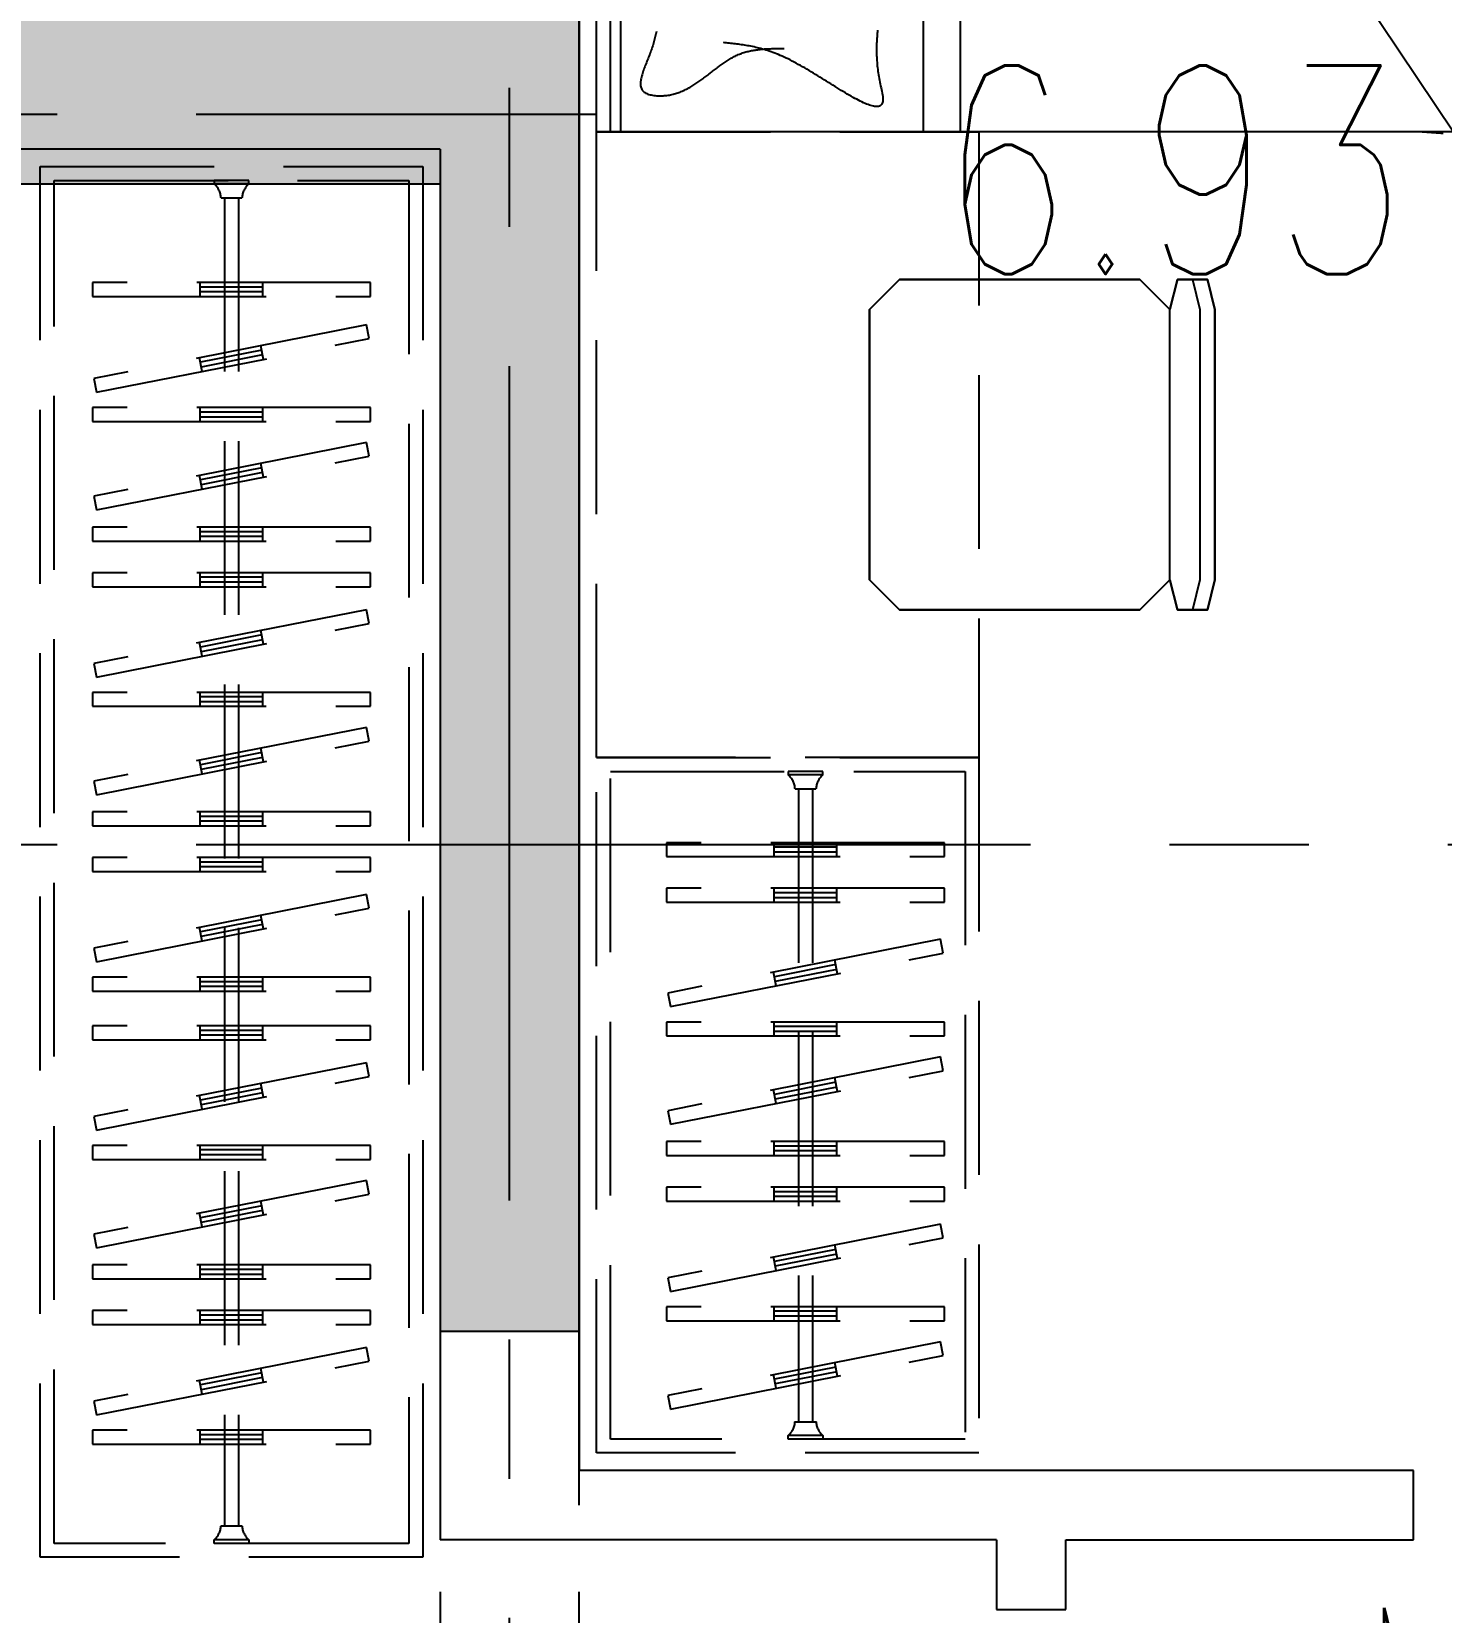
# Model space of a CAD drawing. Header units: millimetres. Extents: x -187744 to 2148, y -49419 to 6550.
# Drawn here: x -31880 to -29852, y -10666 to -8393 of the extents above; entities that cross this region are included whole.
import ezdxf
from ezdxf.enums import TextEntityAlignment as Align

# ---------------------------------------------------------------- set-up
doc = ezdxf.new("R2010")
doc.units = ezdxf.units.MM
doc.header["$LTSCALE"] = 1000
doc.header["$MEASUREMENT"] = 0
doc.set_wipeout_variables(frame=1)
for name, pattern in [('B1户型$0$DASH', [0.35, 0.25, -0.1]), ('B1户型$0$HIDDEN2', [0.1875, 0.125, -0.0625]), ('B1户型$0$M-HIDDEN', [1.875, 1.25, -0.625]), ('DASHED2', [0.375, 0.25, -0.125]), ('M-CENTER', [1.8, 1.2, -0.2, 0.2, -0.2])]:
    doc.linetypes.add(name, pattern=pattern)
for name, color, linetype in [('0w-梁1', 4, 'DASHED2'), ('1#f35层以上墙柱-col_建筑$0$1#f35层以上墙柱-col$0$Col_1#_2F$0$0q-柱0', 3, 'Continuous'), ('1#f35层以上墙柱-col_建筑$0$1#f35层以上墙柱-col$0$Col_1#_2F$0$0q-柱填充', 251, 'Continuous'), ('A-AXIS', 150, 'Continuous'), ('AXIS_TEXT', 50, 'Continuous'), ('B1户型$0$FF-FURN', 51, 'Continuous'), ('B1户型$0$FURNITURE', 9, 'B1户型$0$DASH'), ('B1户型$0$WALL', 2, 'Continuous'), ('DOTE', 138, 'M-CENTER'), ('PUB_TEXT', 7, 'Continuous'), ('WALL', 160, 'Continuous'), ('WIND-IDEN', 150, 'Continuous')]:
    doc.layers.add(name, color=color, linetype=linetype)
doc.styles.add('_SIMPLEX', font='SIMPLEX', dxfattribs={"width": 0.8, "bigfont": 'hztxt'})
doc.styles.add('_TCH_WINDOW', font='SIMPLEX', dxfattribs={"bigfont": 'GBCBIG'})
doc.styles.add('COMPLEX', font='COMPLEX')

# ---------------------------------------------------------------- blocks, each defined once
blk = doc.blocks.new('QBLOCK2019073115112111')
at = {"layer": 'DOTE'}
for p, q in [((-2492.1, -4386.9), (-2492.1, 4572.4)), ((-6542.9, 2575.1), (6625.8, 2575.1)), ((-6542.9, 1525.1), (6625.8, 1525.1))]:
    blk.add_line(p, q, dxfattribs=at)
at = {"layer": 'AXIS_TEXT', "style": 'COMPLEX', "width": 1.041667}
for p, p2 in [((-5892.1, 5527.8), (-5692.1, 5527.8)), ((-5892.1, 5527.8), (-5692.1, 5527.8)), ((-5192.1, 5527.8), (-4992.1, 5527.8)), ((-5192.1, 5527.8), (-4992.1, 5527.8)), ((-3492.1, 5527.8), (-3292.1, 5527.8)), ((-3492.1, 5527.8), (-3292.1, 5527.8)), ((-2592.1, 5527.8), (-2392.1, 5527.8)), ((-2592.1, 5527.8), (-2392.1, 5527.8)), ((-192.1, 5527.8), (7.9, 5527.8)), ((-192.1, 5527.8), (7.9, 5527.8)), ((2707.9, 5527.8), (2907.9, 5527.8)), ((2707.9, 5527.8), (2907.9, 5527.8)), ((4507.9, 5527.8), (4707.9, 5527.8)), ((4507.9, 5527.8), (4707.9, 5527.8)), ((5507.9, 5527.8), (5707.9, 5527.8)), ((5507.9, 5527.8), (5707.9, 5527.8)), ((-7660.5, 3713.1), (-7460.5, 3713.1)), ((-7660.5, 3713.1), (-7460.5, 3713.1)), ((7521.1, 3713.1), (7521.6, 3713.1)), ((7521.1, 3713.1), (7521.6, 3713.1)), ((-7660.5, 2463.1), (-7460.5, 2463.1)), ((-7660.5, 2463.1), (-7460.5, 2463.1)), ((7521.1, 2463.1), (7521.6, 2463.1)), ((7521.1, 2463.1), (7521.6, 2463.1)), ((-7660.5, 1413.1), (-7460.5, 1413.1)), ((-7660.5, 1413.1), (-7460.5, 1413.1)), ((7521.1, 1413.1), (7521.6, 1413.1)), ((7521.1, 1413.1), (7521.6, 1413.1)), ((-7660.5, 263.1), (-7460.5, 263.1)), ((-7660.5, 263.1), (-7460.5, 263.1)), ((7521.1, 263.1), (7521.6, 263.1)), ((7521.1, 263.1), (7521.6, 263.1)), ((-7660.5, -736.9), (-7460.5, -736.9)), ((-7660.5, -736.9), (-7460.5, -736.9)), ((7521.1, -736.9), (7521.6, -736.9)), ((7521.1, -736.9), (7521.6, -736.9)), ((-7660.5, -1436.9), (-7460.5, -1436.9)), ((-7660.5, -1436.9), (-7460.5, -1436.9)), ((7521.1, -1436.9), (7521.6, -1436.9)), ((7521.1, -1436.9), (7521.6, -1436.9)), ((-7660.5, -2536.9), (-7460.5, -2536.9)), ((-7660.5, -2536.9), (-7460.5, -2536.9)), ((7521.1, -2536.9), (7521.6, -2536.9)), ((7521.1, -2536.9), (7521.6, -2536.9)), ((-7660.5, -4136.9), (-7460.5, -4136.9)), ((-7660.5, -4136.9), (-7460.5, -4136.9)), ((7521.1, -4136.9), (7521.6, -4136.9)), ((7521.1, -4136.9), (7521.6, -4136.9)), ((-5892.1, -5349.9), (-5891.6, -5349.9)), ((-5892.1, -5349.9), (-5891.6, -5349.9)), ((-5192.1, -5349.9), (-5191.6, -5349.9)), ((-5192.1, -5349.9), (-5191.6, -5349.9)), ((-3492.1, -5351.1), (-3491.6, -5351.1)), ((-3492.1, -5351.1), (-3491.6, -5351.1)), ((-2592.1, -5349.9), (-2591.6, -5349.9)), ((-2592.1, -5349.9), (-2591.6, -5349.9)), ((-192.1, -5349.9), (-191.6, -5349.9)), ((-192.1, -5349.9), (-191.6, -5349.9)), ((2707.9, -5349.9), (2708.4, -5349.9)), ((2707.9, -5349.9), (2708.4, -5349.9)), ((4507.9, -5349.9), (4508.4, -5349.9)), ((4507.9, -5349.9), (4508.4, -5349.9)), ((5507.9, -5349.9), (5508.4, -5349.9)), ((5507.9, -5349.9), (5508.4, -5349.9))]:
    blk.add_attdef('A', text='', height=224, dxfattribs=at).set_placement(p, p2, align=Align.FIT)
blk = doc.blocks.new('B1户型$0$做成ACAD_TUKUAI0293')
at = {"layer": 'B1户型$0$FF-FURN', "linetype": 'Continuous'}
blk.add_line((194.4, 432), (-194.4, 432), dxfattribs=at)
for points in [[(-194.4, 0), (194.4, 0), (237.6, 43.2), (237.6, 388.8), (194.4, 432), (237.6, 442.8), (237.6, 486), (194.4, 496.8), (-194.4, 496.8), (-237.6, 486), (-237.6, 442.8), (-194.4, 432), (-237.6, 388.8), (-237.6, 43.2), (-194.4, 0)], [(-237.6, 464.4), (-194.4, 475.2), (194.4, 475.2), (237.6, 464.4)]]:
    blk.add_lwpolyline(points, dxfattribs=at)
at = {"layer": 'B1户型$0$FF-FURN'}
blk.add_lwpolyline([(-194.4, 496.8), (194.4, 496.8), (237.6, 486), (237.6, 442.8), (194.4, 432), (237.6, 388.8), (237.6, 43.2), (194.4, 0), (-194.4, 0), (-237.6, 43.2), (-237.6, 388.8), (-194.4, 432), (-237.6, 442.8), (-237.6, 486), (-194.4, 496.8)], close=True, dxfattribs=at)
blk = doc.blocks.new('B1户型$0$做成ACAD_TUKUAI0001')
blk.add_wipeout([(-600, 0), (600, 0), (600, -2000), (-600, -2000)]).dxf.layer = 'B1户型$0$FF-FURN'
at = {"layer": 'B1户型$0$FF-FURN', "linetype": 'Continuous'}
for p, q in [((-600, 0), (600, 0)), ((-600, -2013.3333), (-600, 0))]:
    blk.add_line(p, q, dxfattribs=at)
at = {"layer": 'B1户型$0$FF-FURN', "linetype": 'B1户型$0$HIDDEN2', "ltscale": 500}
for p, q in [((-600, -20), (600, -20)), ((-600, -35), (600, -35)), ((600, -428.664), (-600, -1232.4323)), ((-600, -470.1563), (547.4068, -470.1563)), ((-600, -523.4897), (480.5216, -523.4897))]:
    blk.add_line(p, q, dxfattribs=at)
at = {"layer": 'B1户型$0$FF-FURN'}
for points in [[(-455.85, -86.1139, 0), (-457.7, -85.7386, 0), (-459.559, -85.342, 0), (-461.429, -84.9236, 0), (-463.308, -84.4829, 0), (-465.196, -84.0191, 0), (-467.095, -83.5316, 0), (-469.004, -83.02, 0), (-470.923, -82.4834, 0), (-472.853, -81.9214, 0), (-474.794, -81.3333, 0), (-476.745, -80.7186, 0), (-478.707, -80.0765, 0), (-480.681, -79.4065, 0), (-482.665, -78.708, 0), (-484.661, -77.9809, 0), (-486.666, -77.2287, 0), (-488.678, -76.4556, 0), (-490.695, -75.6662, 0), (-492.713, -74.865, 0), (-494.731, -74.0563, 0), (-496.747, -73.2447, 0), (-498.757, -72.4346, 0), (-500.759, -71.6304, 0), (-502.751, -70.8366, 0), (-504.731, -70.0577, 0), (-506.696, -69.2981, 0), (-508.643, -68.5622, 0), (-510.571, -67.8546, 0), (-512.476, -67.1797, 0), (-514.357, -66.5418, 0), (-516.211, -65.9456, 0), (-518.035, -65.3954, 0), (-519.827, -64.8957, 0), (-521.585, -64.4509, 0), (-523.306, -64.0655, 0), (-524.987, -63.744, 0), (-526.627, -63.4908, 0), (-528.223, -63.3104, 0), (-529.773, -63.2071, 0), (-531.274, -63.1855, 0), (-532.723, -63.2501, 0), (-534.118, -63.4052, 0), (-535.458, -63.6554, 0), (-536.738, -64.0051, 0), (-537.958, -64.4586, 0), (-539.114, -65.0206, 0), (-540.204, -65.6955, 0), (-541.226, -66.4876, 0), (-542.177, -67.4015, 0), (-543.055, -68.4415, 0), (-543.859, -69.6064, 0), (-544.591, -70.8872, 0), (-545.253, -72.2741, 0), (-545.846, -73.7576, 0), (-546.373, -75.3281, 0), (-546.836, -76.9758, 0), (-547.235, -78.6911, 0), (-547.574, -80.4644, 0), (-547.854, -82.286, 0), (-548.077, -84.1463, 0), (-548.245, -86.0356, 0), (-548.359, -87.9444, 0), (-548.422, -89.8628, 0), (-548.436, -91.7814, 0), (-548.403, -93.6904, 0), (-548.323, -95.5809, 0), (-548.199, -97.4502, 0), (-548.032, -99.2987, 0), (-547.822, -101.127, 0), (-547.571, -102.935, 0), (-547.28, -104.724, 0), (-546.949, -106.494, 0), (-546.58, -108.245, 0), (-546.173, -109.978, 0), (-545.731, -111.694, 0), (-545.253, -113.392, 0), (-544.741, -115.073, 0), (-544.195, -116.739, 0), (-543.618, -118.388, 0), (-543.009, -120.022, 0), (-542.37, -121.641, 0), (-541.702, -123.246, 0), (-541.006, -124.836, 0), (-540.282, -126.413, 0), (-539.533, -127.977, 0), (-538.759, -129.528, 0), (-537.96, -131.067, 0), (-537.139, -132.594, 0), (-536.295, -134.11, 0), (-535.43, -135.615, 0), (-534.546, -137.11, 0), (-533.642, -138.594, 0), (-532.721, -140.069, 0), (-531.783, -141.535, 0), (-530.828, -142.992, 0), (-529.859, -144.441, 0), (-528.876, -145.882, 0), (-527.881, -147.317, 0), (-526.873, -148.744, 0), (-525.854, -150.165, 0), (-524.826, -151.58, 0), (-523.789, -152.989, 0), (-522.744, -154.394, 0), (-521.693, -155.793, 0), (-520.636, -157.189, 0), (-519.574, -158.581, 0), (-518.508, -159.97, 0), (-517.44, -161.356, 0), (-516.37, -162.74, 0), (-515.3, -164.122, 0), (-514.23, -165.502, 0), (-513.161, -166.882, 0), (-512.095, -168.261, 0), (-511.032, -169.64, 0), (-509.974, -171.019, 0), (-508.921, -172.4, 0), (-507.875, -173.781, 0), (-506.836, -175.164, 0), (-505.806, -176.55, 0), (-504.785, -177.938, 0), (-503.775, -179.329, 0), (-502.777, -180.724, 0), (-501.791, -182.122, 0), (-500.819, -183.525, 0), (-499.861, -184.933, 0), (-498.92, -186.347, 0), (-497.995, -187.766, 0), (-497.087, -189.192, 0), (-496.199, -190.624, 0), (-495.33, -192.063, 0), (-494.482, -193.51, 0), (-493.655, -194.965, 0), (-492.852, -196.428, 0), (-492.072, -197.901, 0), (-491.317, -199.383, 0), (-490.588, -200.874, 0), (-489.886, -202.376, 0), (-489.212, -203.889, 0), (-488.567, -205.413, 0), (-487.952, -206.949, 0), (-487.368, -208.496, 0), (-486.815, -210.056, 0), (-486.292, -211.628, 0), (-485.799, -213.212, 0), (-485.335, -214.806, 0), (-484.898, -216.412, 0), (-484.489, -218.028, 0), (-484.105, -219.655, 0), (-483.747, -221.291, 0), (-483.413, -222.937, 0), (-483.103, -224.592, 0), (-482.815, -226.257, 0), (-482.549, -227.929, 0), (-482.304, -229.61, 0), (-482.079, -231.298, 0), (-481.873, -232.995, 0), (-481.686, -234.698, 0), (-481.515, -236.408, 0), (-481.362, -238.125, 0), (-481.224, -239.847, 0), (-481.1, -241.576, 0), (-480.991, -243.31, 0), (-480.895, -245.049, 0), (-480.811, -246.793, 0), (-480.738, -248.541, 0), (-480.675, -250.294, 0), (-480.623, -252.05, 0), (-480.578, -253.809, 0), (-480.542, -255.572, 0), (-480.513, -257.338, 0), (-480.49, -259.105, 0), (-480.472, -260.875, 0), (-480.458, -262.647, 0), (-480.448, -264.42, 0), (-480.44, -266.194, 0), (-480.435, -267.968, 0), (-480.43, -269.743, 0)], [(-454.003, -404.267, 0), (-456.411, -404.009, 0), (-458.82, -403.771, 0), (-461.228, -403.555, 0), (-463.638, -403.36, 0), (-466.05, -403.188, 0), (-468.464, -403.039, 0), (-470.88, -402.912, 0), (-473.301, -402.809, 0), (-475.725, -402.731, 0), (-478.155, -402.676, 0), (-480.59, -402.647, 0), (-483.031, -402.643, 0), (-485.478, -402.665, 0), (-487.933, -402.713, 0), (-490.396, -402.788, 0), (-492.867, -402.89, 0), (-495.348, -403.02, 0), (-497.838, -403.178, 0), (-500.339, -403.364, 0), (-502.851, -403.58, 0), (-505.375, -403.825, 0), (-507.91, -404.099, 0), (-510.459, -404.405, 0), (-513.021, -404.741, 0), (-515.598, -405.108, 0), (-518.189, -405.507, 0), (-520.796, -405.938, 0), (-523.418, -406.402, 0), (-526.058, -406.899, 0), (-528.714, -407.429, 0), (-531.388, -407.993, 0), (-534.065, -408.578, 0), (-536.725, -409.166, 0), (-539.347, -409.739, 0), (-541.911, -410.278, 0), (-544.395, -410.765, 0), (-546.779, -411.182, 0), (-549.042, -411.51, 0), (-551.163, -411.731, 0), (-553.121, -411.827, 0), (-554.902, -411.784, 0), (-556.508, -411.604, 0), (-557.944, -411.29, 0), (-559.213, -410.845, 0), (-560.319, -410.273, 0), (-561.267, -409.576, 0), (-562.061, -408.757, 0), (-562.706, -407.819, 0), (-563.204, -406.767, 0), (-563.562, -405.601, 0), (-563.782, -404.327, 0), (-563.869, -402.947, 0), (-563.827, -401.463, 0), (-563.661, -399.88, 0), (-563.375, -398.199, 0), (-562.972, -396.425, 0), (-562.457, -394.561, 0), (-561.835, -392.608, 0), (-561.109, -390.572, 0), (-560.284, -388.454, 0), (-559.364, -386.257, 0), (-558.353, -383.986, 0), (-557.255, -381.642, 0), (-556.074, -379.23, 0), (-554.815, -376.751, 0), (-553.483, -374.21, 0), (-552.08, -371.609, 0), (-550.611, -368.951, 0), (-549.082, -366.24, 0), (-547.494, -363.479, 0), (-545.854, -360.67, 0), (-544.165, -357.817, 0), (-542.431, -354.923, 0), (-540.657, -351.99, 0), (-538.847, -349.023, 0), (-537.004, -346.024, 0), (-535.134, -342.997, 0), (-533.24, -339.943, 0), (-531.327, -336.868, 0), (-529.399, -333.772, 0), (-527.459, -330.661, 0), (-525.513, -327.536, 0), (-523.564, -324.4, 0), (-521.617, -321.258, 0), (-519.675, -318.112, 0), (-517.744, -314.965, 0), (-515.827, -311.82, 0), (-513.928, -308.681, 0), (-512.052, -305.55, 0), (-510.203, -302.43, 0), (-508.384, -299.325, 0), (-506.602, -296.238, 0), (-504.858, -293.171, 0), (-503.158, -290.129, 0), (-501.506, -287.113, 0), (-499.907, -284.127, 0), (-498.363, -281.175, 0), (-496.88, -278.259, 0), (-495.459, -275.38, 0), (-494.099, -272.538, 0), (-492.797, -269.732, 0), (-491.553, -266.96, 0), (-490.366, -264.222, 0), (-489.232, -261.518, 0), (-488.152, -258.845, 0), (-487.122, -256.203, 0), (-486.143, -253.591, 0), (-485.211, -251.009, 0), (-484.327, -248.454, 0), (-483.487, -245.927, 0), (-482.691, -243.426, 0), (-481.937, -240.951, 0), (-481.224, -238.5, 0), (-480.549, -236.073, 0), (-479.911, -233.668, 0), (-479.31, -231.284, 0), (-478.742, -228.922, 0), (-478.207, -226.579, 0), (-477.704, -224.255, 0), (-477.229, -221.949, 0), (-476.783, -219.659, 0), (-476.363, -217.386, 0), (-475.969, -215.128, 0), (-475.597, -212.884, 0), (-475.247, -210.653, 0), (-474.918, -208.434, 0), (-474.607, -206.227, 0), (-474.313, -204.029, 0), (-474.034, -201.842, 0), (-473.77, -199.662, 0), (-473.518, -197.491, 0), (-473.277, -195.325, 0), (-473.046, -193.166, 0), (-472.822, -191.011, 0), (-472.604, -188.86, 0), (-472.391, -186.712, 0), (-472.181, -184.565, 0), (-471.973, -182.42, 0)], [(-602.764, -1217.61, 0), (-602.463, -1214.3, 0), (-602.18, -1210.99, 0), (-601.914, -1207.68, 0), (-601.663, -1204.35, 0), (-601.425, -1201.02, 0), (-601.199, -1197.69, 0), (-600.983, -1194.34, 0), (-600.775, -1190.99, 0), (-600.575, -1187.63, 0), (-600.38, -1184.26, 0), (-600.189, -1180.88, 0), (-600, -1177.49, 0)]]:
    blk.add_polyline3d(points, dxfattribs=at)
blk = doc.blocks.new('B1柱子')
at = {"layer": '1#f35层以上墙柱-col_建筑$0$1#f35层以上墙柱-col$0$Col_1#_2F$0$0q-柱填充'}
h = blk.add_hatch(color=256, dxfattribs=at)
h.dxf.hatch_style = 1
h.paths.add_polyline_path([(613491.3, 98134.3), (613491.3, 97534.3), (613741.3, 97534.3), (613741.3, 97884.3), (616791.3, 97884.3), (616791.3, 96234.4), (616991.3, 96234.4), (616991.3, 98584.3), (616991.3, 99384.3), (616741.3, 99384.3), (616741.3, 98134.3)])
at = {"layer": 'WALL'}
blk.add_lwpolyline([(613491.3, 98134.3), (613491.3, 97534.3), (613741.3, 97534.3), (613741.3, 97884.3), (616791.3, 97884.3), (616791.3, 96234.4), (616991.3, 96234.4), (616991.3, 98584.3), (616991.3, 98584.3), (616991.3, 99384.3), (616741.3, 99384.3), (616741.3, 98134.3)], close=True, dxfattribs=at)
blk = doc.blocks.new('liang00000000')
at = {"layer": '0w-梁1', "linetype": 'DASHED2'}
for p, q in [((4070048.2, -1396405.3), (4070048.2, -1397655.3)), ((4070247.9, -1396405.3), (4070247.9, -1397655.3))]:
    blk.add_line(p, q, dxfattribs=at)

msp = doc.modelspace()

# ---------------------------------------------------------------- hatches: boundary and pattern name
at = {"layer": '1#f35层以上墙柱-col_建筑$0$1#f35层以上墙柱-col$0$Col_1#_2F$0$0q-柱填充'}
h = msp.add_hatch(color=256, dxfattribs=at)
h.dxf.hatch_style = 1
h.paths.add_polyline_path([(-34592.5, -8361.5), (-34592.5, -8961.5), (-34342.5, -8961.5), (-34342.5, -8611.5), (-31292.5, -8611.5), (-31292.5, -10261.5), (-31092.5, -10261.5), (-31092.5, -7911.5), (-31092.5, -7111.5), (-31342.5, -7111.5), (-31342.5, -8361.5)])

# ---------------------------------------------------------------- linework, layer by layer
at = {"layer": '1#f35层以上墙柱-col_建筑$0$1#f35层以上墙柱-col$0$Col_1#_2F$0$0q-柱0'}
msp.add_lwpolyline([(-34592.5, -8361.5), (-34592.5, -8961.5), (-34342.5, -8961.5), (-34342.5, -8611.5), (-31292.5, -8611.5), (-31292.5, -10261.5), (-31092.5, -10261.5), (-31092.5, -7911.5), (-31092.5, -7911.5), (-31092.5, -7111.5), (-31342.5, -7111.5), (-31342.5, -8361.5)], close=True, dxfattribs=at)
at = {"layer": 'B1户型$0$FF-FURN', "linetype": 'B1户型$0$M-HIDDEN', "ltscale": 20}
for p, q in [((-31567.5, -8611.5), (-31617.5, -8611.5)), ((-31637.5, -8773.5), (-31637.5, -8753.5)), ((-31547.5, -8760), (-31637.5, -8760)), ((-31547.5, -8767), (-31637.5, -8767)), ((-31547.5, -8773.5), (-31547.5, -8753.5)), ((-31634.7, -8881.3), (-31638.6, -8861.7)), ((-31549, -8850.7), (-31637.3, -8868)), ((-31547.7, -8857.6), (-31636, -8874.9)), ((-31546.4, -8863.9), (-31550.3, -8844.3)), ((-31637.5, -8953.3), (-31637.5, -8933.3)), ((-31547.5, -8953.3), (-31547.5, -8933.3)), ((-31547.5, -8939.8), (-31637.5, -8939.8)), ((-31547.5, -8946.8), (-31637.5, -8946.8)), ((-31549, -9019.9), (-31637.3, -9037.2)), ((-31546.4, -9033.1), (-31550.3, -9013.5)), ((-31634.7, -9050.5), (-31638.6, -9030.9)), ((-31547.7, -9026.8), (-31636, -9044.1)), ((-31637.5, -9125.2), (-31637.5, -9105.2)), ((-31547.5, -9111.7), (-31637.5, -9111.7)), ((-31547.5, -9125.2), (-31547.5, -9105.2)), ((-31547.5, -9118.7), (-31637.5, -9118.7)), ((-31637.5, -9190.8), (-31637.5, -9170.8)), ((-31547.5, -9177.3), (-31637.5, -9177.3)), ((-31547.5, -9190.8), (-31547.5, -9170.8)), ((-31547.5, -9184.3), (-31637.5, -9184.3)), ((-31634.7, -9290.8), (-31638.6, -9271.2)), ((-31549, -9260.2), (-31637.3, -9277.6)), ((-31547.7, -9267.1), (-31636, -9284.4)), ((-31546.4, -9273.5), (-31550.3, -9253.8)), ((-31637.5, -9362.8), (-31637.5, -9342.8)), ((-31547.5, -9349.3), (-31637.5, -9349.3)), ((-31547.5, -9356.3), (-31637.5, -9356.3)), ((-31547.5, -9362.8), (-31547.5, -9342.8)), ((-31549, -9429.4), (-31637.3, -9446.8)), ((-31546.4, -9442.7), (-31550.3, -9423)), ((-31634.7, -9460), (-31638.6, -9440.4)), ((-31547.7, -9436.3), (-31636, -9453.6)), ((-31637.5, -9534.7), (-31637.5, -9514.7)), ((-31547.5, -9521.2), (-31637.5, -9521.2)), ((-31547.5, -9534.7), (-31547.5, -9514.7)), ((-31547.5, -9528.2), (-31637.5, -9528.2)), ((-31637.5, -9600.3), (-31637.5, -9580.3)), ((-31547.5, -9586.8), (-31637.5, -9586.8)), ((-31547.5, -9600.3), (-31547.5, -9580.3)), ((-31547.5, -9593.8), (-31637.5, -9593.8)), ((-31634.7, -9700.3), (-31638.6, -9680.7)), ((-31549, -9669.7), (-31637.3, -9687.1)), ((-31547.7, -9676.6), (-31636, -9694)), ((-31546.4, -9683), (-31550.3, -9663.4)), ((-31637.5, -9772.3), (-31637.5, -9752.3)), ((-31547.5, -9758.8), (-31637.5, -9758.8)), ((-31547.5, -9765.8), (-31637.5, -9765.8)), ((-31547.5, -9772.3), (-31547.5, -9752.3)), ((-31637.5, -9842.3), (-31637.5, -9822.3)), ((-31547.5, -9828.8), (-31637.5, -9828.8)), ((-31547.5, -9835.8), (-31637.5, -9835.8)), ((-31547.5, -9842.3), (-31547.5, -9822.3)), ((-31546.4, -9925), (-31550.3, -9905.3)), ((-31634.7, -9942.3), (-31638.6, -9922.7)), ((-31549, -9911.7), (-31637.3, -9929.1)), ((-31547.7, -9918.6), (-31636, -9935.9)), ((-31637.5, -10014.3), (-31637.5, -9994.3)), ((-31547.5, -10000.8), (-31637.5, -10000.8)), ((-31547.5, -10014.3), (-31547.5, -9994.3)), ((-31547.5, -10007.8), (-31637.5, -10007.8)), ((-31634.7, -10111.5), (-31638.6, -10091.9)), ((-31549, -10080.9), (-31637.3, -10098.3)), ((-31547.7, -10087.8), (-31636, -10105.1)), ((-31546.4, -10094.2), (-31550.3, -10074.5)), ((-31637.5, -10186.2), (-31637.5, -10166.2)), ((-31547.5, -10172.7), (-31637.5, -10172.7)), ((-31547.5, -10179.7), (-31637.5, -10179.7)), ((-31547.5, -10186.2), (-31547.5, -10166.2)), ((-31637.5, -10251.8), (-31637.5, -10231.8)), ((-31547.5, -10238.3), (-31637.5, -10238.3)), ((-31547.5, -10245.3), (-31637.5, -10245.3)), ((-31547.5, -10251.8), (-31547.5, -10231.8)), ((-31546.4, -10334.5), (-31550.3, -10314.9)), ((-31634.7, -10351.8), (-31638.6, -10332.2)), ((-31549, -10321.2), (-31637.3, -10338.6)), ((-31547.7, -10328.1), (-31636, -10345.5)), ((-31637.5, -10423.8), (-31637.5, -10403.8)), ((-31547.5, -10410.3), (-31637.5, -10410.3)), ((-31547.5, -10423.8), (-31547.5, -10403.8)), ((-31547.5, -10417.3), (-31637.5, -10417.3)), ((-30742, -10411.5), (-30792, -10411.5)), ((-31567.5, -10561.5), (-31617.5, -10561.5))]:
    msp.add_line(p, q, dxfattribs=at)
for points in [[(-31567.5, -8611.5), (-31567.5, -8606.5), (-31617.5, -8606.5), (-31617.5, -8611.5)], [(-31607.5, -8631.5), (-31577.5, -8631.5)], [(-30782, -10391.5), (-30752, -10391.5)], [(-30742, -10411.5), (-30742, -10416.5), (-30792, -10416.5), (-30792, -10411.5)], [(-31607.5, -10541.5), (-31577.5, -10541.5)], [(-31567.5, -10561.5), (-31567.5, -10566.5), (-31617.5, -10566.5), (-31617.5, -10561.5)]]:
    msp.add_lwpolyline(points, dxfattribs=at)
for centre, start, end in [((-31636.2, -8633.3), 3.6534, 49.4767), ((-31548.8, -8633.3), 130.5233, 176.3466), ((-30810.6, -10389.6), 310.5233, 356.3466), ((-30723.3, -10389.6), 183.6534, 229.4767), ((-31636.2, -10539.6), 310.5233, 356.3466), ((-31548.8, -10539.6), 183.6534, 229.4767)]:
    msp.add_arc(centre, 28.7, start, end, dxfattribs=at)
at = {"layer": 'B1户型$0$FURNITURE'}
for p, q in [((-31602.5, -8631.5), (-31602.5, -10541.5)), ((-31582.5, -8631.5), (-31582.5, -10541.5)), ((-30742, -9461.5), (-30792, -9461.5)), ((-30777, -9481.5), (-30777, -10391.5)), ((-30757, -9481.5), (-30757, -10391.5)), ((-30812, -9579), (-30812, -9559)), ((-30722, -9565.5), (-30812, -9565.5)), ((-30722, -9579), (-30722, -9559)), ((-30722, -9572.5), (-30812, -9572.5)), ((-30812, -9644.5), (-30812, -9624.5)), ((-30722, -9631), (-30812, -9631)), ((-30722, -9638), (-30812, -9638)), ((-30722, -9644.5), (-30722, -9624.5)), ((-30720.9, -9747.5), (-30724.7, -9727.8)), ((-30809.2, -9764.8), (-30813.1, -9745.2)), ((-30723.5, -9734.2), (-30811.8, -9751.6)), ((-30722.1, -9741.1), (-30810.5, -9758.4)), ((-30812, -9836.8), (-30812, -9816.8)), ((-30722, -9836.8), (-30722, -9816.8)), ((-30722, -9823.3), (-30812, -9823.3)), ((-30722, -9830.3), (-30812, -9830.3)), ((-30723.5, -9903.4), (-30811.8, -9920.8)), ((-30722.1, -9910.3), (-30810.5, -9927.6)), ((-30720.9, -9916.7), (-30724.7, -9897)), ((-30809.2, -9934), (-30813.1, -9914.4)), ((-30812, -10008.7), (-30812, -9988.7)), ((-30722, -9995.2), (-30812, -9995.2)), ((-30722, -10008.7), (-30722, -9988.7)), ((-30722, -10002.2), (-30812, -10002.2)), ((-30812, -10074.3), (-30812, -10054.3)), ((-30722, -10060.8), (-30812, -10060.8)), ((-30722, -10067.8), (-30812, -10067.8)), ((-30722, -10074.3), (-30722, -10054.3)), ((-30720.9, -10157), (-30724.7, -10137.4)), ((-30809.2, -10174.3), (-30813.1, -10154.7)), ((-30723.5, -10143.7), (-30811.8, -10161.1)), ((-30722.1, -10150.6), (-30810.5, -10168)), ((-30812, -10246.3), (-30812, -10226.3)), ((-30722, -10246.3), (-30722, -10226.3)), ((-30722, -10232.8), (-30812, -10232.8)), ((-30722, -10239.8), (-30812, -10239.8)), ((-30723.5, -10312.9), (-30811.8, -10330.3)), ((-30722.1, -10319.8), (-30810.5, -10337.2)), ((-30720.9, -10326.2), (-30724.7, -10306.6)), ((-30809.2, -10343.5), (-30813.1, -10323.9))]:
    msp.add_line(p, q, dxfattribs=at)
for points in [[(-31317.5, -8586.5), (-31317.5, -10586.5), (-31867.5, -10586.5), (-31867.5, -8586.5), (-31317.5, -8586.5)], [(-30517.5, -9436.5), (-30517.5, -10436.5), (-31067.5, -10436.5), (-31067.5, -9436.5), (-30517.5, -9436.5)]]:
    msp.add_lwpolyline(points, dxfattribs=at)
for points in [[(-31337.5, -8606.5), (-31337.5, -10566.5), (-31847.5, -10566.5), (-31847.5, -8606.5)], [(-31392.5, -8753.5), (-31792.5, -8753.5), (-31792.5, -8773.5), (-31392.5, -8773.5)], [(-31398.2, -8814.4), (-31790.7, -8891.6), (-31786.8, -8911.2), (-31394.3, -8834)], [(-31392.5, -8933.3), (-31792.5, -8933.3), (-31792.5, -8953.3), (-31392.5, -8953.3)], [(-31398.2, -8983.6), (-31790.7, -9060.8), (-31786.8, -9080.4), (-31394.3, -9003.2)], [(-31392.5, -9105.2), (-31792.5, -9105.2), (-31792.5, -9125.2), (-31392.5, -9125.2)], [(-31392.5, -9170.8), (-31792.5, -9170.8), (-31792.5, -9190.8), (-31392.5, -9190.8)], [(-31398.2, -9223.9), (-31790.7, -9301.1), (-31786.8, -9320.7), (-31394.3, -9243.6)], [(-31392.5, -9342.8), (-31792.5, -9342.8), (-31792.5, -9362.8), (-31392.5, -9362.8)], [(-31398.2, -9393.1), (-31790.7, -9470.3), (-31786.8, -9489.9), (-31394.3, -9412.8)], [(-30537.5, -9456.5), (-30537.5, -10416.5), (-31047.5, -10416.5), (-31047.5, -9456.5)], [(-31392.5, -9514.7), (-31792.5, -9514.7), (-31792.5, -9534.7), (-31392.5, -9534.7)], [(-30567, -9559), (-30967, -9559), (-30967, -9579), (-30567, -9579)], [(-31392.5, -9580.3), (-31792.5, -9580.3), (-31792.5, -9600.3), (-31392.5, -9600.3)], [(-31398.2, -9633.5), (-31790.7, -9710.6), (-31786.8, -9730.2), (-31394.3, -9653.1)], [(-30567, -9624.5), (-30967, -9624.5), (-30967, -9644.5), (-30567, -9644.5)], [(-30572.7, -9697.9), (-30965.1, -9775.1), (-30961.3, -9794.7), (-30568.8, -9717.6)], [(-31392.5, -9752.3), (-31792.5, -9752.3), (-31792.5, -9772.3), (-31392.5, -9772.3)], [(-30567, -9816.8), (-30967, -9816.8), (-30967, -9836.8), (-30567, -9836.8)], [(-31392.5, -9822.3), (-31792.5, -9822.3), (-31792.5, -9842.3), (-31392.5, -9842.3)], [(-31398.2, -9875.4), (-31790.7, -9952.6), (-31786.8, -9972.2), (-31394.3, -9895.1)], [(-30572.7, -9867.1), (-30965.1, -9944.3), (-30961.3, -9963.9), (-30568.8, -9886.8)], [(-31392.5, -9994.3), (-31792.5, -9994.3), (-31792.5, -10014.3), (-31392.5, -10014.3)], [(-30567, -9988.7), (-30967, -9988.7), (-30967, -10008.7), (-30567, -10008.7)], [(-31398.2, -10044.6), (-31790.7, -10121.8), (-31786.8, -10141.4), (-31394.3, -10064.3)], [(-30567, -10054.3), (-30967, -10054.3), (-30967, -10074.3), (-30567, -10074.3)], [(-30572.7, -10107.5), (-30965.1, -10184.6), (-30961.3, -10204.2), (-30568.8, -10127.1)], [(-31392.5, -10166.2), (-31792.5, -10166.2), (-31792.5, -10186.2), (-31392.5, -10186.2)], [(-30567, -10226.3), (-30967, -10226.3), (-30967, -10246.3), (-30567, -10246.3)], [(-31392.5, -10231.8), (-31792.5, -10231.8), (-31792.5, -10251.8), (-31392.5, -10251.8)], [(-31398.2, -10285), (-31790.7, -10362.1), (-31786.8, -10381.7), (-31394.3, -10304.6)], [(-30572.7, -10276.7), (-30965.1, -10353.8), (-30961.3, -10373.4), (-30568.8, -10296.3)], [(-31392.5, -10403.8), (-31792.5, -10403.8), (-31792.5, -10423.8), (-31392.5, -10423.8)]]:
    msp.add_lwpolyline(points, close=True, dxfattribs=at)
at = {"layer": 'B1户型$0$FURNITURE', "elevation": 0}
for points in [[(-30742, -9461.5), (-30742, -9456.5), (-30792, -9456.5), (-30792, -9461.5)], [(-30782, -9481.5), (-30752, -9481.5)]]:
    msp.add_lwpolyline(points, dxfattribs=at)
at = {"layer": 'B1户型$0$FURNITURE'}
for centre, start, end in [((-30810.6, -9483.3), 3.6534, 49.4767), ((-30723.3, -9483.3), 130.5233, 176.3466)]:
    msp.add_arc(centre, 28.7, start, end, dxfattribs=at)
at = {"layer": 'B1户型$0$WALL'}
for p, q in [((-31092.5, -6711.5), (-31092.5, -8461.5)), ((-31092.5, -8461.5), (-31092.5, -10461.5)), ((-31292.5, -8561.5), (-34992.5, -8561.5)), ((-31292.5, -8561.5), (-31292.5, -10561.5)), ((-30392.5, -10461.5), (-31092.5, -10461.5)), ((-29892.5, -10461.5), (-30392.5, -10461.5)), ((-29892.5, -10561.5), (-29892.5, -10461.5)), ((-30492.5, -10561.5), (-31292.5, -10561.5)), ((-30492.5, -10561.5), (-30492.5, -10661.5)), ((-30392.5, -10661.5), (-30392.5, -10561.5)), ((-30392.5, -10561.5), (-29892.5, -10561.5)), ((-30492.5, -10661.5), (-30392.5, -10661.5))]:
    msp.add_line(p, q, dxfattribs=at)

# ---------------------------------------------------------------- block references
at = {"layer": 'A-AXIS'}
msp.add_blockref('QBLOCK2019073115112111', (-28700.4, -11086.6), dxfattribs=at)
at = {"layer": 'B1户型$0$FURNITURE', "extrusion": (-1.31272e-23, 6.67052e-16, -1), "xscale": -1, "zscale": -1, "rotation": 90}
msp.add_blockref('B1户型$0$做成ACAD_TUKUAI0293', (30675, -8986.5), dxfattribs=at)

# ---------------------------------------------------------------- texts
at = {"layer": 'WIND-IDEN', "style": '_TCH_WINDOW', "width": 0.705882}
msp.add_text('MM0922', height=255, dxfattribs=at).set_placement((-29965.4, -10914))

# ---------------------------------------------------------------- next in the draw order: block references
at = {"layer": 'B1户型$0$FURNITURE', "extrusion": (-1.31272e-23, 6.67052e-16, -1), "xscale": -1, "zscale": -1, "rotation": 270}
msp.add_blockref('B1户型$0$做成ACAD_TUKUAI0001', (31067.5, -7936.5), dxfattribs=at)

# ---------------------------------------------------------------- next in the draw order: linework, layer by layer
at = {"layer": 'B1户型$0$FURNITURE', "elevation": 0}
msp.add_lwpolyline([(-31067.5, -9436.5), (-31067.5, -8536.5), (-30517.5, -8536.5), (-30517.5, -9436.5), (-31067.5, -9436.5)], dxfattribs=at)
msp.add_lwpolyline([(-31067.5, -9436.5), (-31067.5, -8536.5), (-30517.5, -8536.5), (-30517.5, -9436.5), (-31067.5, -9436.5)], dxfattribs=at)

# ---------------------------------------------------------------- next in the draw order: block references
msp.add_blockref('B1柱子', (-648083.9, -106495.8))
at = {"layer": '0w-梁1'}
msp.add_blockref('liang00000000', (-4101340.7, 1386143.9), dxfattribs=at)

# ---------------------------------------------------------------- next in the draw order: texts
at = {"layer": 'PUB_TEXT', "style": '_SIMPLEX', "width": 0.75}
msp.add_text('6.93', height=300, dxfattribs=at).set_placement((-30576.5, -8741.3))

doc.saveas('drawing.dxf')
